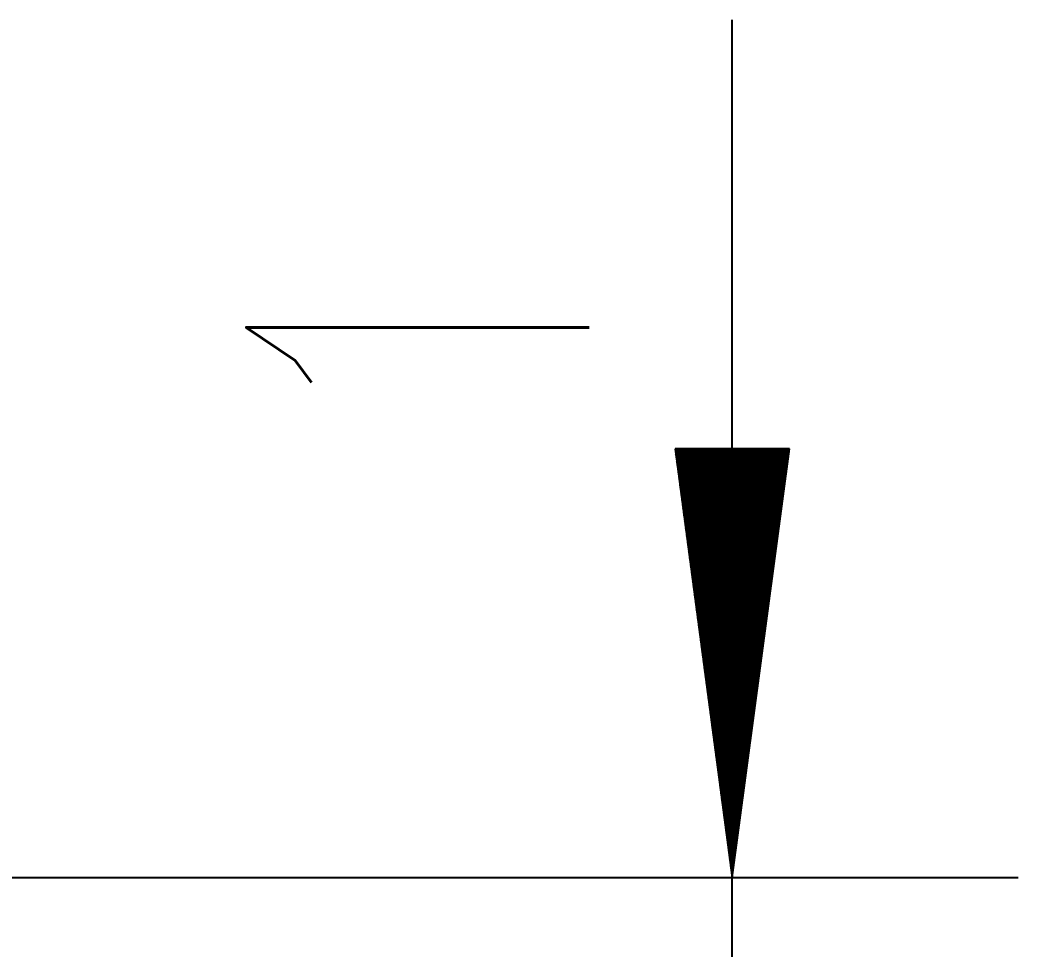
# Model space of a CAD drawing. Extents: x 1146 to 4564, y 131 to 1670.
# Drawn here: x 3702.08 to 3712.99, y 1520.41 to 1530.57 of the extents above; entities that cross this region are included whole.
import ezdxf

# ---------------------------------------------------------------- set-up
doc = ezdxf.new("R2010")
doc.units = 0
doc.header["$LTSCALE"] = 2
doc.header["$MEASUREMENT"] = 0
doc.layers.get('0').update_dxf_attribs({"linetype": 'CONTINUOUS'})
doc.layers.add('1', color=2, linetype='CONTINUOUS')
doc.styles.add('HZ', font='TXT.shx', dxfattribs={"width": 0.65, "bigfont": 'HZTXT.shx'})

msp = doc.modelspace()

# ---------------------------------------------------------------- linework, layer by layer
at = {"color": 7, "linetype": 'Continuous'}
for p, q in [((3709.244, 1525.864), (3709.26, 1525.879)), ((3709.867, 1525.242), (3709.244, 1525.865)), ((3709.246, 1525.848), (3709.277, 1525.879)), ((3709.867, 1525.26), (3709.247, 1525.879)), ((3709.867, 1525.224), (3709.247, 1525.845)), ((3709.248, 1525.833), (3709.295, 1525.879)), ((3709.867, 1525.207), (3709.249, 1525.824)), ((3709.25, 1525.817), (3709.313, 1525.879)), ((3709.252, 1525.801), (3709.33, 1525.879)), ((3709.254, 1525.786), (3709.348, 1525.879)), ((3709.257, 1525.77), (3709.366, 1525.879)), ((3709.259, 1525.755), (3709.383, 1525.879)), ((3709.261, 1525.739), (3709.401, 1525.879)), ((3709.263, 1525.723), (3709.419, 1525.879)), ((3709.867, 1525.277), (3709.265, 1525.879)), ((3709.265, 1525.708), (3709.436, 1525.879)), ((3709.267, 1525.692), (3709.454, 1525.879)), ((3709.269, 1525.677), (3709.472, 1525.879)), ((3709.271, 1525.661), (3709.489, 1525.879)), ((3709.273, 1525.645), (3709.507, 1525.879)), ((3709.275, 1525.63), (3709.525, 1525.879)), ((3709.277, 1525.614), (3709.542, 1525.879)), ((3709.279, 1525.599), (3709.56, 1525.879)), ((3709.282, 1525.583), (3709.578, 1525.879)), ((3709.867, 1525.295), (3709.283, 1525.879)), ((3709.284, 1525.567), (3709.595, 1525.879)), ((3709.286, 1525.552), (3709.613, 1525.879)), ((3709.288, 1525.536), (3709.631, 1525.879)), ((3709.29, 1525.521), (3709.648, 1525.879)), ((3709.292, 1525.505), (3709.666, 1525.879)), ((3709.294, 1525.489), (3709.684, 1525.879)), ((3709.296, 1525.474), (3709.701, 1525.879)), ((3709.298, 1525.458), (3709.719, 1525.879)), ((3709.867, 1525.313), (3709.3, 1525.879)), ((3709.3, 1525.443), (3709.737, 1525.879)), ((3709.302, 1525.427), (3709.754, 1525.879)), ((3709.304, 1525.411), (3709.772, 1525.879)), ((3709.306, 1525.396), (3709.79, 1525.879)), ((3709.309, 1525.38), (3709.808, 1525.879)), ((3709.311, 1525.365), (3709.825, 1525.879)), ((3709.313, 1525.349), (3709.843, 1525.879)), ((3709.315, 1525.333), (3709.861, 1525.879)), ((3709.317, 1525.318), (3709.867, 1525.868)), ((3709.867, 1525.33), (3709.318, 1525.879)), ((3709.319, 1525.302), (3709.867, 1525.85)), ((3709.321, 1525.287), (3709.867, 1525.833)), ((3709.867, 1525.348), (3709.336, 1525.879)), ((3709.867, 1525.366), (3709.353, 1525.879)), ((3709.867, 1525.383), (3709.371, 1525.879)), ((3709.867, 1525.401), (3709.389, 1525.879)), ((3709.867, 1525.419), (3709.406, 1525.879)), ((3709.867, 1525.436), (3709.424, 1525.879)), ((3709.867, 1525.454), (3709.442, 1525.879)), ((3709.867, 1525.472), (3709.46, 1525.879)), ((3709.867, 1525.489), (3709.477, 1525.879)), ((3709.867, 1525.507), (3709.495, 1525.879)), ((3709.867, 1525.525), (3709.513, 1525.879)), ((3709.867, 1525.542), (3709.53, 1525.879)), ((3709.867, 1525.56), (3709.548, 1525.879)), ((3709.867, 1525.578), (3709.566, 1525.879)), ((3709.867, 1525.595), (3709.583, 1525.879)), ((3709.867, 1525.613), (3709.601, 1525.879)), ((3709.867, 1525.631), (3709.619, 1525.879)), ((3709.867, 1525.648), (3709.636, 1525.879)), ((3709.867, 1525.666), (3709.654, 1525.879)), ((3709.867, 1525.684), (3709.672, 1525.879)), ((3709.867, 1525.701), (3709.689, 1525.879)), ((3709.867, 1525.719), (3709.707, 1525.879)), ((3709.867, 1525.737), (3709.725, 1525.879)), ((3709.867, 1525.755), (3709.742, 1525.879)), ((3709.867, 1525.772), (3709.76, 1525.879)), ((3709.867, 1525.79), (3709.778, 1525.879)), ((3709.867, 1525.808), (3709.795, 1525.879)), ((3709.867, 1525.825), (3709.813, 1525.879)), ((3709.867, 1525.843), (3709.831, 1525.879)), ((3709.867, 1525.861), (3709.848, 1525.879)), ((3709.867, 1525.878), (3709.866, 1525.879)), ((3709.867, 1525.267), (3710.479, 1525.879)), ((3709.867, 1525.285), (3710.462, 1525.879)), ((3709.867, 1525.302), (3710.444, 1525.879)), ((3709.867, 1525.32), (3710.426, 1525.879)), ((3709.867, 1525.338), (3710.409, 1525.879)), ((3709.867, 1525.355), (3710.391, 1525.879)), ((3709.867, 1525.373), (3710.373, 1525.879)), ((3709.867, 1525.391), (3710.356, 1525.879)), ((3709.867, 1525.408), (3710.338, 1525.879)), ((3709.867, 1525.426), (3710.32, 1525.879)), ((3709.867, 1525.444), (3710.303, 1525.879)), ((3709.867, 1525.461), (3710.285, 1525.879)), ((3709.867, 1525.479), (3710.267, 1525.879)), ((3709.867, 1525.497), (3710.249, 1525.879)), ((3709.867, 1525.514), (3710.232, 1525.879)), ((3709.867, 1525.532), (3710.214, 1525.879)), ((3709.867, 1525.55), (3710.196, 1525.879)), ((3709.867, 1525.567), (3710.179, 1525.879)), ((3709.867, 1525.585), (3710.161, 1525.879)), ((3709.867, 1525.603), (3710.143, 1525.879)), ((3709.867, 1525.62), (3710.126, 1525.879)), ((3709.867, 1525.638), (3710.108, 1525.879)), ((3709.867, 1525.656), (3710.09, 1525.879)), ((3709.867, 1525.674), (3710.073, 1525.879)), ((3709.867, 1525.691), (3710.055, 1525.879)), ((3709.867, 1525.709), (3710.037, 1525.879)), ((3709.867, 1525.727), (3710.02, 1525.879)), ((3709.867, 1525.744), (3710.002, 1525.879)), ((3709.867, 1525.762), (3709.984, 1525.879)), ((3709.867, 1525.78), (3709.967, 1525.879)), ((3709.867, 1525.797), (3709.949, 1525.879)), ((3709.867, 1525.815), (3709.931, 1525.879)), ((3709.867, 1525.833), (3709.914, 1525.879)), ((3709.867, 1525.85), (3709.896, 1525.879)), ((3709.867, 1525.868), (3709.878, 1525.879)), ((3710.418, 1525.327), (3709.867, 1525.878)), ((3709.867, 1525.249), (3710.491, 1525.873)), ((3710.416, 1525.311), (3709.867, 1525.861)), ((3709.867, 1525.232), (3710.489, 1525.853)), ((3710.414, 1525.296), (3709.867, 1525.843)), ((3709.867, 1525.214), (3710.486, 1525.833)), ((3710.412, 1525.28), (3709.867, 1525.825)), ((3710.42, 1525.342), (3709.884, 1525.879)), ((3710.423, 1525.358), (3709.901, 1525.879)), ((3710.425, 1525.374), (3709.919, 1525.879)), ((3710.427, 1525.389), (3709.937, 1525.879)), ((3710.429, 1525.405), (3709.955, 1525.879)), ((3710.431, 1525.42), (3709.972, 1525.879)), ((3710.433, 1525.436), (3709.99, 1525.879)), ((3710.435, 1525.452), (3710.008, 1525.879)), ((3710.437, 1525.467), (3710.025, 1525.879)), ((3710.439, 1525.483), (3710.043, 1525.879)), ((3710.441, 1525.498), (3710.061, 1525.879)), ((3710.443, 1525.514), (3710.078, 1525.879)), ((3710.445, 1525.53), (3710.096, 1525.879)), ((3710.448, 1525.545), (3710.114, 1525.879)), ((3710.45, 1525.561), (3710.131, 1525.879)), ((3710.452, 1525.576), (3710.149, 1525.879)), ((3710.454, 1525.592), (3710.167, 1525.879)), ((3710.456, 1525.608), (3710.184, 1525.879)), ((3710.458, 1525.623), (3710.202, 1525.879)), ((3710.46, 1525.639), (3710.22, 1525.879)), ((3710.462, 1525.654), (3710.237, 1525.879)), ((3710.464, 1525.67), (3710.255, 1525.879)), ((3710.466, 1525.686), (3710.273, 1525.879)), ((3710.468, 1525.701), (3710.29, 1525.879)), ((3710.47, 1525.717), (3710.308, 1525.879)), ((3710.472, 1525.732), (3710.326, 1525.879)), ((3710.475, 1525.748), (3710.343, 1525.879)), ((3710.477, 1525.764), (3710.361, 1525.879)), ((3710.479, 1525.779), (3710.379, 1525.879)), ((3710.481, 1525.795), (3710.396, 1525.879)), ((3710.483, 1525.81), (3710.414, 1525.879)), ((3710.485, 1525.826), (3710.432, 1525.879)), ((3710.487, 1525.842), (3710.449, 1525.879)), ((3710.489, 1525.857), (3710.467, 1525.879)), ((3710.491, 1525.873), (3710.485, 1525.879)), ((3709.867, 1525.189), (3709.252, 1525.804)), ((3709.867, 1525.171), (3709.255, 1525.783)), ((3709.867, 1525.153), (3709.258, 1525.763)), ((3709.867, 1525.136), (3709.26, 1525.743)), ((3709.867, 1525.118), (3709.263, 1525.722)), ((3709.323, 1525.271), (3709.867, 1525.815)), ((3709.325, 1525.255), (3709.867, 1525.797)), ((3709.327, 1525.24), (3709.867, 1525.78)), ((3709.329, 1525.224), (3709.867, 1525.762)), ((3709.331, 1525.209), (3709.867, 1525.744)), ((3709.334, 1525.193), (3709.867, 1525.727)), ((3709.867, 1525.196), (3710.483, 1525.812)), ((3710.41, 1525.265), (3709.867, 1525.808)), ((3709.867, 1525.179), (3710.48, 1525.792)), ((3710.408, 1525.249), (3709.867, 1525.79)), ((3710.406, 1525.233), (3709.867, 1525.772)), ((3709.867, 1525.161), (3710.478, 1525.772)), ((3710.404, 1525.218), (3709.867, 1525.755)), ((3709.867, 1525.143), (3710.475, 1525.751)), ((3710.402, 1525.202), (3709.867, 1525.737)), ((3709.867, 1525.126), (3710.472, 1525.731)), ((3710.4, 1525.187), (3709.867, 1525.719)), ((3709.867, 1525.108), (3710.47, 1525.71)), ((3709.867, 1525.1), (3709.266, 1525.702)), ((3709.867, 1525.083), (3709.268, 1525.681)), ((3709.867, 1525.065), (3709.271, 1525.661)), ((3709.867, 1525.047), (3709.274, 1525.641)), ((3709.867, 1525.03), (3709.277, 1525.62)), ((3709.336, 1525.177), (3709.867, 1525.709)), ((3709.338, 1525.162), (3709.867, 1525.691)), ((3709.34, 1525.146), (3709.867, 1525.674)), ((3709.342, 1525.131), (3709.867, 1525.656)), ((3709.344, 1525.115), (3709.867, 1525.638)), ((3709.346, 1525.099), (3709.867, 1525.62)), ((3709.348, 1525.084), (3709.867, 1525.603)), ((3710.398, 1525.171), (3709.867, 1525.701)), ((3709.867, 1525.09), (3710.467, 1525.69)), ((3710.396, 1525.155), (3709.867, 1525.684)), ((3709.867, 1525.072), (3710.464, 1525.67)), ((3710.393, 1525.14), (3709.867, 1525.666)), ((3709.867, 1525.055), (3710.461, 1525.649)), ((3710.391, 1525.124), (3709.867, 1525.648)), ((3710.389, 1525.109), (3709.867, 1525.631)), ((3709.867, 1525.037), (3710.459, 1525.629)), ((3710.387, 1525.093), (3709.867, 1525.613)), ((3709.867, 1525.019), (3710.456, 1525.608)), ((3709.867, 1525.012), (3709.279, 1525.6)), ((3709.867, 1524.994), (3709.282, 1525.579)), ((3709.867, 1524.977), (3709.285, 1525.559)), ((3709.867, 1524.959), (3709.287, 1525.539)), ((3709.867, 1524.941), (3709.29, 1525.518)), ((3709.867, 1524.924), (3709.293, 1525.498)), ((3709.35, 1525.068), (3709.867, 1525.585)), ((3709.352, 1525.053), (3709.867, 1525.567)), ((3709.354, 1525.037), (3709.867, 1525.55)), ((3709.356, 1525.021), (3709.867, 1525.532)), ((3709.358, 1525.006), (3709.867, 1525.514)), ((3709.361, 1524.99), (3709.867, 1525.497)), ((3710.385, 1525.077), (3709.867, 1525.595)), ((3709.867, 1525.002), (3710.453, 1525.588)), ((3710.383, 1525.062), (3709.867, 1525.578)), ((3709.867, 1524.984), (3710.45, 1525.568)), ((3710.381, 1525.046), (3709.867, 1525.56)), ((3709.867, 1524.966), (3710.448, 1525.547)), ((3710.379, 1525.031), (3709.867, 1525.542)), ((3709.867, 1524.949), (3710.445, 1525.527)), ((3710.377, 1525.015), (3709.867, 1525.525)), ((3710.375, 1524.999), (3709.867, 1525.507)), ((3709.867, 1524.931), (3710.442, 1525.506)), ((3709.867, 1524.906), (3709.296, 1525.477)), ((3709.867, 1524.888), (3709.298, 1525.457)), ((3709.867, 1524.871), (3709.301, 1525.437)), ((3709.867, 1524.853), (3709.304, 1525.416)), ((3709.867, 1524.835), (3709.306, 1525.396)), ((3709.363, 1524.975), (3709.867, 1525.479)), ((3709.365, 1524.959), (3709.867, 1525.461)), ((3709.367, 1524.943), (3709.867, 1525.444)), ((3709.369, 1524.928), (3709.867, 1525.426)), ((3709.371, 1524.912), (3709.867, 1525.408)), ((3709.373, 1524.897), (3709.867, 1525.391)), ((3710.373, 1524.984), (3709.867, 1525.489)), ((3709.867, 1524.913), (3710.44, 1525.486)), ((3710.371, 1524.968), (3709.867, 1525.472)), ((3709.867, 1524.896), (3710.437, 1525.466)), ((3710.368, 1524.953), (3709.867, 1525.454)), ((3709.867, 1524.878), (3710.434, 1525.445)), ((3710.366, 1524.937), (3709.867, 1525.436)), ((3709.867, 1524.86), (3710.431, 1525.425)), ((3710.364, 1524.921), (3709.867, 1525.419)), ((3709.867, 1524.843), (3710.429, 1525.404)), ((3710.362, 1524.906), (3709.867, 1525.401)), ((3709.867, 1524.825), (3710.426, 1525.384)), ((3710.36, 1524.89), (3709.867, 1525.383)), ((3709.867, 1524.818), (3709.309, 1525.375)), ((3709.867, 1524.8), (3709.312, 1525.355)), ((3709.867, 1524.782), (3709.315, 1525.335)), ((3709.867, 1524.765), (3709.317, 1525.314)), ((3709.867, 1524.747), (3709.32, 1525.294)), ((3709.867, 1524.729), (3709.323, 1525.273)), ((3709.375, 1524.881), (3709.867, 1525.373)), ((3709.377, 1524.865), (3709.867, 1525.355)), ((3709.379, 1524.85), (3709.867, 1525.338)), ((3709.381, 1524.834), (3709.867, 1525.32)), ((3709.383, 1524.819), (3709.867, 1525.302)), ((3709.386, 1524.803), (3709.867, 1525.285)), ((3710.358, 1524.875), (3709.867, 1525.366)), ((3709.867, 1524.807), (3710.423, 1525.364)), ((3710.356, 1524.859), (3709.867, 1525.348)), ((3709.867, 1524.79), (3710.421, 1525.343)), ((3710.354, 1524.843), (3709.867, 1525.33)), ((3709.867, 1524.772), (3710.418, 1525.323)), ((3710.352, 1524.828), (3709.867, 1525.313)), ((3709.867, 1524.754), (3710.415, 1525.302)), ((3710.35, 1524.812), (3709.867, 1525.295)), ((3709.867, 1524.737), (3710.412, 1525.282)), ((3710.348, 1524.797), (3709.867, 1525.277)), ((3709.867, 1524.712), (3709.326, 1525.253)), ((3709.867, 1524.694), (3709.328, 1525.233)), ((3709.867, 1524.676), (3709.331, 1525.212)), ((3709.867, 1524.659), (3709.334, 1525.192)), ((3709.867, 1524.641), (3709.336, 1525.171)), ((3709.388, 1524.787), (3709.867, 1525.267)), ((3709.39, 1524.772), (3709.867, 1525.249)), ((3709.392, 1524.756), (3709.867, 1525.232)), ((3709.394, 1524.741), (3709.867, 1525.214)), ((3709.396, 1524.725), (3709.867, 1525.196)), ((3709.398, 1524.709), (3709.867, 1525.179)), ((3709.867, 1524.719), (3710.41, 1525.262)), ((3710.346, 1524.781), (3709.867, 1525.26)), ((3710.344, 1524.765), (3709.867, 1525.242)), ((3709.867, 1524.701), (3710.407, 1525.241)), ((3710.341, 1524.75), (3709.867, 1525.224)), ((3709.867, 1524.684), (3710.404, 1525.221)), ((3710.339, 1524.734), (3709.867, 1525.207)), ((3709.867, 1524.666), (3710.402, 1525.2)), ((3710.337, 1524.719), (3709.867, 1525.189)), ((3709.867, 1524.648), (3710.399, 1525.18)), ((3710.335, 1524.703), (3709.867, 1525.171)), ((3709.867, 1524.623), (3709.339, 1525.151)), ((3709.867, 1524.605), (3709.342, 1525.131)), ((3709.867, 1524.588), (3709.345, 1525.11)), ((3709.867, 1524.57), (3709.347, 1525.09)), ((3709.867, 1524.552), (3709.35, 1525.069)), ((3709.4, 1524.694), (3709.867, 1525.161)), ((3709.402, 1524.678), (3709.867, 1525.143)), ((3709.404, 1524.663), (3709.867, 1525.126)), ((3709.406, 1524.647), (3709.867, 1525.108)), ((3709.408, 1524.632), (3709.867, 1525.09)), ((3709.41, 1524.616), (3709.867, 1525.072)), ((3709.867, 1524.631), (3710.396, 1525.16)), ((3710.333, 1524.687), (3709.867, 1525.153)), ((3709.867, 1524.613), (3710.393, 1525.139)), ((3710.331, 1524.672), (3709.867, 1525.136)), ((3709.867, 1524.595), (3710.391, 1525.119)), ((3710.329, 1524.656), (3709.867, 1525.118)), ((3710.327, 1524.641), (3709.867, 1525.1)), ((3709.867, 1524.577), (3710.388, 1525.098)), ((3710.325, 1524.625), (3709.867, 1525.083)), ((3709.867, 1524.56), (3710.385, 1525.078)), ((3710.323, 1524.609), (3709.867, 1525.065)), ((3709.867, 1524.542), (3710.382, 1525.058)), ((3709.867, 1524.535), (3709.353, 1525.049)), ((3709.867, 1524.517), (3709.355, 1525.029)), ((3709.867, 1524.499), (3709.358, 1525.008)), ((3709.867, 1524.482), (3709.361, 1524.988)), ((3709.867, 1524.464), (3709.364, 1524.967)), ((3709.867, 1524.446), (3709.366, 1524.947)), ((3709.413, 1524.6), (3709.867, 1525.055)), ((3709.415, 1524.585), (3709.867, 1525.037)), ((3709.417, 1524.569), (3709.867, 1525.019)), ((3709.419, 1524.554), (3709.867, 1525.002)), ((3709.421, 1524.538), (3709.867, 1524.984)), ((3709.423, 1524.522), (3709.867, 1524.966)), ((3709.425, 1524.507), (3709.867, 1524.949)), ((3710.321, 1524.594), (3709.867, 1525.047)), ((3709.867, 1524.524), (3710.38, 1525.037)), ((3710.319, 1524.578), (3709.867, 1525.03)), ((3709.867, 1524.507), (3710.377, 1525.017)), ((3710.316, 1524.563), (3709.867, 1525.012)), ((3709.867, 1524.489), (3710.374, 1524.996)), ((3710.314, 1524.547), (3709.867, 1524.994)), ((3710.312, 1524.531), (3709.867, 1524.977)), ((3709.867, 1524.471), (3710.372, 1524.976)), ((3710.31, 1524.516), (3709.867, 1524.959)), ((3709.867, 1524.454), (3710.369, 1524.956)), ((3709.867, 1524.429), (3709.369, 1524.927)), ((3709.867, 1524.411), (3709.372, 1524.906)), ((3709.867, 1524.393), (3709.374, 1524.886)), ((3709.867, 1524.376), (3709.377, 1524.866)), ((3709.867, 1524.358), (3709.38, 1524.845)), ((3709.427, 1524.491), (3709.867, 1524.931)), ((3709.429, 1524.476), (3709.867, 1524.913)), ((3709.431, 1524.46), (3709.867, 1524.896)), ((3709.433, 1524.444), (3709.867, 1524.878)), ((3709.435, 1524.429), (3709.867, 1524.86)), ((3709.437, 1524.413), (3709.867, 1524.843)), ((3710.308, 1524.5), (3709.867, 1524.941)), ((3709.867, 1524.436), (3710.366, 1524.935)), ((3710.306, 1524.485), (3709.867, 1524.924)), ((3709.867, 1524.418), (3710.363, 1524.915)), ((3710.304, 1524.469), (3709.867, 1524.906)), ((3709.867, 1524.401), (3710.361, 1524.894)), ((3710.302, 1524.453), (3709.867, 1524.888)), ((3709.867, 1524.383), (3710.358, 1524.874)), ((3710.3, 1524.438), (3709.867, 1524.871)), ((3709.867, 1524.365), (3710.355, 1524.854)), ((3710.298, 1524.422), (3709.867, 1524.853)), ((3709.867, 1524.34), (3709.383, 1524.825)), ((3709.867, 1524.323), (3709.385, 1524.804)), ((3709.867, 1524.305), (3709.388, 1524.784)), ((3709.867, 1524.287), (3709.391, 1524.764)), ((3709.867, 1524.27), (3709.394, 1524.743)), ((3709.44, 1524.398), (3709.867, 1524.825)), ((3709.442, 1524.382), (3709.867, 1524.807)), ((3709.444, 1524.366), (3709.867, 1524.79)), ((3709.446, 1524.351), (3709.867, 1524.772)), ((3709.448, 1524.335), (3709.867, 1524.754)), ((3709.45, 1524.32), (3709.867, 1524.737)), ((3710.296, 1524.407), (3709.867, 1524.835)), ((3709.867, 1524.348), (3710.353, 1524.833)), ((3710.294, 1524.391), (3709.867, 1524.818)), ((3709.867, 1524.33), (3710.35, 1524.813)), ((3710.292, 1524.375), (3709.867, 1524.8)), ((3709.867, 1524.312), (3710.347, 1524.792)), ((3710.289, 1524.36), (3709.867, 1524.782)), ((3709.867, 1524.295), (3710.344, 1524.772)), ((3710.287, 1524.344), (3709.867, 1524.765)), ((3709.867, 1524.277), (3710.342, 1524.752)), ((3710.285, 1524.329), (3709.867, 1524.747)), ((3709.867, 1524.259), (3710.339, 1524.731)), ((3710.283, 1524.313), (3709.867, 1524.729)), ((3709.867, 1524.252), (3709.396, 1524.723)), ((3709.867, 1524.234), (3709.399, 1524.702)), ((3709.867, 1524.217), (3709.402, 1524.682)), ((3709.867, 1524.199), (3709.404, 1524.662)), ((3709.867, 1524.181), (3709.407, 1524.641)), ((3709.867, 1524.164), (3709.41, 1524.621)), ((3709.452, 1524.304), (3709.867, 1524.719)), ((3709.454, 1524.288), (3709.867, 1524.701)), ((3709.456, 1524.273), (3709.867, 1524.684)), ((3709.458, 1524.257), (3709.867, 1524.666)), ((3709.46, 1524.242), (3709.867, 1524.648)), ((3709.462, 1524.226), (3709.867, 1524.631)), ((3710.281, 1524.297), (3709.867, 1524.712)), ((3709.867, 1524.242), (3710.336, 1524.711)), ((3710.279, 1524.282), (3709.867, 1524.694)), ((3709.867, 1524.224), (3710.334, 1524.69)), ((3710.277, 1524.266), (3709.867, 1524.676)), ((3709.867, 1524.206), (3710.331, 1524.67)), ((3710.275, 1524.251), (3709.867, 1524.659)), ((3709.867, 1524.189), (3710.328, 1524.65)), ((3710.273, 1524.235), (3709.867, 1524.641)), ((3709.867, 1524.171), (3710.325, 1524.629)), ((3710.271, 1524.219), (3709.867, 1524.623)), ((3709.867, 1524.146), (3709.413, 1524.6)), ((3709.867, 1524.128), (3709.415, 1524.58)), ((3709.867, 1524.111), (3709.418, 1524.56)), ((3709.867, 1524.093), (3709.421, 1524.539)), ((3709.867, 1524.075), (3709.423, 1524.519)), ((3709.465, 1524.21), (3709.867, 1524.613)), ((3709.467, 1524.195), (3709.867, 1524.595)), ((3709.469, 1524.179), (3709.867, 1524.577)), ((3709.471, 1524.164), (3709.867, 1524.56)), ((3709.473, 1524.148), (3709.867, 1524.542)), ((3709.475, 1524.132), (3709.867, 1524.524)), ((3709.867, 1524.153), (3710.323, 1524.609)), ((3710.269, 1524.204), (3709.867, 1524.605)), ((3710.267, 1524.188), (3709.867, 1524.588)), ((3709.867, 1524.136), (3710.32, 1524.588)), ((3710.264, 1524.173), (3709.867, 1524.57)), ((3709.867, 1524.118), (3710.317, 1524.568)), ((3710.262, 1524.157), (3709.867, 1524.552)), ((3709.867, 1524.1), (3710.314, 1524.548)), ((3710.26, 1524.141), (3709.867, 1524.535)), ((3709.867, 1524.083), (3710.312, 1524.527)), ((3710.258, 1524.126), (3709.867, 1524.517)), ((3709.867, 1524.057), (3709.426, 1524.498)), ((3709.867, 1524.04), (3709.429, 1524.478)), ((3709.867, 1524.022), (3709.432, 1524.458)), ((3709.867, 1524.004), (3709.434, 1524.437)), ((3709.867, 1523.987), (3709.437, 1524.417)), ((3709.477, 1524.117), (3709.867, 1524.507)), ((3709.479, 1524.101), (3709.867, 1524.489)), ((3709.481, 1524.086), (3709.867, 1524.471)), ((3709.483, 1524.07), (3709.867, 1524.454)), ((3709.485, 1524.054), (3709.867, 1524.436)), ((3709.487, 1524.039), (3709.867, 1524.418)), ((3709.489, 1524.023), (3709.867, 1524.401)), ((3709.867, 1524.065), (3710.309, 1524.507)), ((3710.256, 1524.11), (3709.867, 1524.499)), ((3709.867, 1524.047), (3710.306, 1524.486)), ((3710.254, 1524.095), (3709.867, 1524.482)), ((3709.867, 1524.029), (3710.304, 1524.466)), ((3710.252, 1524.079), (3709.867, 1524.464)), ((3710.25, 1524.063), (3709.867, 1524.446)), ((3709.867, 1524.012), (3710.301, 1524.446)), ((3710.248, 1524.048), (3709.867, 1524.429)), ((3709.867, 1523.994), (3710.298, 1524.425)), ((3710.246, 1524.032), (3709.867, 1524.411)), ((3709.867, 1523.976), (3710.295, 1524.405)), ((3709.867, 1523.969), (3709.44, 1524.396)), ((3709.867, 1523.951), (3709.442, 1524.376)), ((3709.867, 1523.934), (3709.445, 1524.356)), ((3709.867, 1523.916), (3709.448, 1524.335)), ((3709.867, 1523.898), (3709.451, 1524.315)), ((3709.867, 1523.881), (3709.453, 1524.294)), ((3709.492, 1524.008), (3709.867, 1524.383)), ((3709.494, 1523.992), (3709.867, 1524.365)), ((3709.496, 1523.976), (3709.867, 1524.348)), ((3709.498, 1523.961), (3709.867, 1524.33)), ((3709.5, 1523.945), (3709.867, 1524.312)), ((3709.502, 1523.93), (3709.867, 1524.295)), ((3710.244, 1524.017), (3709.867, 1524.393)), ((3709.867, 1523.959), (3710.293, 1524.384)), ((3710.242, 1524.001), (3709.867, 1524.376)), ((3709.867, 1523.941), (3710.29, 1524.364)), ((3710.24, 1523.985), (3709.867, 1524.358)), ((3709.867, 1523.923), (3710.287, 1524.344)), ((3710.237, 1523.97), (3709.867, 1524.34)), ((3710.235, 1523.954), (3709.867, 1524.323)), ((3709.867, 1523.906), (3710.285, 1524.323)), ((3710.233, 1523.939), (3709.867, 1524.305)), ((3709.867, 1523.888), (3710.282, 1524.303)), ((3709.867, 1523.863), (3709.456, 1524.274)), ((3709.867, 1523.845), (3709.459, 1524.254)), ((3709.867, 1523.828), (3709.461, 1524.233)), ((3709.867, 1523.81), (3709.464, 1524.213)), ((3709.867, 1523.792), (3709.467, 1524.192)), ((3709.504, 1523.914), (3709.867, 1524.277)), ((3709.506, 1523.898), (3709.867, 1524.259)), ((3709.508, 1523.883), (3709.867, 1524.242)), ((3709.51, 1523.867), (3709.867, 1524.224)), ((3709.512, 1523.852), (3709.867, 1524.206)), ((3709.514, 1523.836), (3709.867, 1524.189)), ((3710.231, 1523.923), (3709.867, 1524.287)), ((3709.867, 1523.87), (3710.279, 1524.282)), ((3710.229, 1523.907), (3709.867, 1524.27)), ((3709.867, 1523.853), (3710.276, 1524.262)), ((3710.227, 1523.892), (3709.867, 1524.252)), ((3709.867, 1523.835), (3710.274, 1524.242)), ((3710.225, 1523.876), (3709.867, 1524.234)), ((3709.867, 1523.817), (3710.271, 1524.221)), ((3710.223, 1523.861), (3709.867, 1524.217)), ((3709.867, 1523.8), (3710.268, 1524.201)), ((3710.221, 1523.845), (3709.867, 1524.199)), ((3709.867, 1523.775), (3709.47, 1524.172)), ((3709.867, 1523.757), (3709.472, 1524.152)), ((3709.867, 1523.739), (3709.475, 1524.131)), ((3709.867, 1523.722), (3709.478, 1524.111)), ((3709.867, 1523.704), (3709.481, 1524.09)), ((3709.517, 1523.82), (3709.867, 1524.171)), ((3709.519, 1523.805), (3709.867, 1524.153)), ((3709.521, 1523.789), (3709.867, 1524.136)), ((3709.523, 1523.774), (3709.867, 1524.118)), ((3709.525, 1523.758), (3709.867, 1524.1)), ((3709.527, 1523.742), (3709.867, 1524.083)), ((3710.219, 1523.83), (3709.867, 1524.181)), ((3709.867, 1523.782), (3710.266, 1524.181)), ((3710.217, 1523.814), (3709.867, 1524.164)), ((3709.867, 1523.764), (3710.263, 1524.16)), ((3710.215, 1523.798), (3709.867, 1524.146)), ((3709.867, 1523.747), (3710.26, 1524.14)), ((3710.212, 1523.783), (3709.867, 1524.128)), ((3709.867, 1523.729), (3710.257, 1524.119)), ((3710.21, 1523.767), (3709.867, 1524.111)), ((3709.867, 1523.711), (3710.255, 1524.099)), ((3710.208, 1523.752), (3709.867, 1524.093)), ((3709.867, 1523.694), (3710.252, 1524.079)), ((3710.206, 1523.736), (3709.867, 1524.075)), ((3709.867, 1523.686), (3709.483, 1524.07)), ((3709.867, 1523.669), (3709.486, 1524.05)), ((3709.867, 1523.651), (3709.489, 1524.029)), ((3709.867, 1523.633), (3709.491, 1524.009)), ((3709.867, 1523.616), (3709.494, 1523.988)), ((3709.867, 1523.598), (3709.497, 1523.968)), ((3709.529, 1523.727), (3709.867, 1524.065)), ((3709.531, 1523.711), (3709.867, 1524.047)), ((3709.533, 1523.696), (3709.867, 1524.029)), ((3709.535, 1523.68), (3709.867, 1524.012)), ((3709.537, 1523.664), (3709.867, 1523.994)), ((3709.539, 1523.649), (3709.867, 1523.976)), ((3709.867, 1523.676), (3710.249, 1524.058)), ((3710.204, 1523.72), (3709.867, 1524.057)), ((3710.202, 1523.705), (3709.867, 1524.04)), ((3709.867, 1523.658), (3710.246, 1524.038)), ((3710.2, 1523.689), (3709.867, 1524.022)), ((3709.867, 1523.641), (3710.244, 1524.017)), ((3710.198, 1523.674), (3709.867, 1524.004)), ((3709.867, 1523.623), (3710.241, 1523.997)), ((3710.196, 1523.658), (3709.867, 1523.987)), ((3709.867, 1523.605), (3710.238, 1523.977)), ((3710.194, 1523.642), (3709.867, 1523.969)), ((3709.867, 1523.58), (3709.5, 1523.948)), ((3709.867, 1523.562), (3709.502, 1523.927)), ((3709.867, 1523.545), (3709.505, 1523.907)), ((3709.867, 1523.527), (3709.508, 1523.886)), ((3709.867, 1523.509), (3709.51, 1523.866)), ((3709.541, 1523.633), (3709.867, 1523.959)), ((3709.544, 1523.618), (3709.867, 1523.941)), ((3709.546, 1523.602), (3709.867, 1523.923)), ((3709.548, 1523.586), (3709.867, 1523.906)), ((3709.55, 1523.571), (3709.867, 1523.888)), ((3709.552, 1523.555), (3709.867, 1523.87)), ((3709.867, 1523.588), (3710.236, 1523.956)), ((3710.192, 1523.627), (3709.867, 1523.951)), ((3709.867, 1523.57), (3710.233, 1523.936)), ((3710.19, 1523.611), (3709.867, 1523.934)), ((3710.188, 1523.596), (3709.867, 1523.916)), ((3709.867, 1523.552), (3710.23, 1523.915)), ((3710.185, 1523.58), (3709.867, 1523.898)), ((3709.867, 1523.535), (3710.227, 1523.895)), ((3710.183, 1523.564), (3709.867, 1523.881)), ((3709.867, 1523.517), (3710.225, 1523.875)), ((3710.181, 1523.549), (3709.867, 1523.863)), ((3709.867, 1523.492), (3709.513, 1523.846)), ((3709.867, 1523.474), (3709.516, 1523.825)), ((3709.867, 1523.456), (3709.519, 1523.805)), ((3709.867, 1523.439), (3709.521, 1523.784)), ((3709.867, 1523.421), (3709.524, 1523.764)), ((3709.554, 1523.54), (3709.867, 1523.853)), ((3709.556, 1523.524), (3709.867, 1523.835)), ((3709.558, 1523.508), (3709.867, 1523.817)), ((3709.56, 1523.493), (3709.867, 1523.8)), ((3709.562, 1523.477), (3709.867, 1523.782)), ((3709.564, 1523.462), (3709.867, 1523.764)), ((3709.566, 1523.446), (3709.867, 1523.747)), ((3709.867, 1523.499), (3710.222, 1523.854)), ((3710.179, 1523.533), (3709.867, 1523.845)), ((3709.867, 1523.481), (3710.219, 1523.834)), ((3710.177, 1523.518), (3709.867, 1523.828)), ((3709.867, 1523.464), (3710.217, 1523.813)), ((3710.175, 1523.502), (3709.867, 1523.81)), ((3709.867, 1523.446), (3710.214, 1523.793)), ((3710.173, 1523.486), (3709.867, 1523.792)), ((3710.171, 1523.471), (3709.867, 1523.775)), ((3709.867, 1523.428), (3710.211, 1523.773)), ((3710.169, 1523.455), (3709.867, 1523.757)), ((3709.867, 1523.411), (3710.208, 1523.752)), ((3709.867, 1523.403), (3709.527, 1523.744)), ((3709.867, 1523.386), (3709.529, 1523.723)), ((3709.867, 1523.368), (3709.532, 1523.703)), ((3709.867, 1523.35), (3709.535, 1523.682)), ((3709.867, 1523.333), (3709.538, 1523.662)), ((3709.867, 1523.315), (3709.54, 1523.642)), ((3709.569, 1523.43), (3709.867, 1523.729)), ((3709.571, 1523.415), (3709.867, 1523.711)), ((3709.573, 1523.399), (3709.867, 1523.694)), ((3709.575, 1523.384), (3709.867, 1523.676)), ((3709.577, 1523.368), (3709.867, 1523.658)), ((3709.579, 1523.352), (3709.867, 1523.641)), ((3710.167, 1523.44), (3709.867, 1523.739)), ((3709.867, 1523.393), (3710.206, 1523.732)), ((3710.165, 1523.424), (3709.867, 1523.722)), ((3709.867, 1523.375), (3710.203, 1523.711)), ((3710.163, 1523.408), (3709.867, 1523.704)), ((3709.867, 1523.358), (3710.2, 1523.691)), ((3710.16, 1523.393), (3709.867, 1523.686)), ((3709.867, 1523.34), (3710.198, 1523.671)), ((3710.158, 1523.377), (3709.867, 1523.669)), ((3710.156, 1523.362), (3709.867, 1523.651)), ((3709.867, 1523.322), (3710.195, 1523.65)), ((3709.867, 1523.297), (3709.543, 1523.621)), ((3709.867, 1523.28), (3709.546, 1523.601)), ((3709.867, 1523.262), (3709.549, 1523.58)), ((3709.867, 1523.244), (3709.551, 1523.56)), ((3709.867, 1523.227), (3709.554, 1523.54)), ((3709.581, 1523.337), (3709.867, 1523.623)), ((3709.583, 1523.321), (3709.867, 1523.605)), ((3709.585, 1523.306), (3709.867, 1523.588)), ((3709.587, 1523.29), (3709.867, 1523.57)), ((3709.589, 1523.274), (3709.867, 1523.552)), ((3709.591, 1523.259), (3709.867, 1523.535)), ((3710.154, 1523.346), (3709.867, 1523.633)), ((3709.867, 1523.305), (3710.192, 1523.63)), ((3710.152, 1523.33), (3709.867, 1523.616)), ((3709.867, 1523.287), (3710.189, 1523.609)), ((3710.15, 1523.315), (3709.867, 1523.598)), ((3709.867, 1523.269), (3710.187, 1523.589)), ((3710.148, 1523.299), (3709.867, 1523.58)), ((3709.867, 1523.252), (3710.184, 1523.569)), ((3710.146, 1523.284), (3709.867, 1523.562)), ((3709.867, 1523.234), (3710.181, 1523.548)), ((3710.144, 1523.268), (3709.867, 1523.545)), ((3709.867, 1523.216), (3710.178, 1523.528)), ((3709.867, 1523.209), (3709.557, 1523.519)), ((3709.867, 1523.191), (3709.559, 1523.499)), ((3709.867, 1523.174), (3709.562, 1523.478)), ((3709.867, 1523.156), (3709.565, 1523.458)), ((3709.867, 1523.138), (3709.568, 1523.438)), ((3709.593, 1523.243), (3709.867, 1523.517)), ((3709.596, 1523.228), (3709.867, 1523.499)), ((3709.598, 1523.212), (3709.867, 1523.481)), ((3709.6, 1523.196), (3709.867, 1523.464)), ((3709.602, 1523.181), (3709.867, 1523.446)), ((3709.604, 1523.165), (3709.867, 1523.428)), ((3710.142, 1523.252), (3709.867, 1523.527)), ((3710.14, 1523.237), (3709.867, 1523.509)), ((3709.867, 1523.199), (3710.176, 1523.507)), ((3710.138, 1523.221), (3709.867, 1523.492)), ((3709.867, 1523.181), (3710.173, 1523.487)), ((3710.136, 1523.206), (3709.867, 1523.474)), ((3709.867, 1523.163), (3710.17, 1523.467)), ((3710.133, 1523.19), (3709.867, 1523.456)), ((3709.867, 1523.146), (3710.168, 1523.446)), ((3710.131, 1523.174), (3709.867, 1523.439)), ((3709.867, 1523.128), (3710.165, 1523.426)), ((3710.129, 1523.159), (3709.867, 1523.421)), ((3709.867, 1523.121), (3709.57, 1523.417)), ((3709.867, 1523.103), (3709.573, 1523.397)), ((3709.867, 1523.085), (3709.576, 1523.377)), ((3709.867, 1523.068), (3709.578, 1523.356)), ((3709.867, 1523.05), (3709.581, 1523.336)), ((3709.867, 1523.032), (3709.584, 1523.315)), ((3709.606, 1523.15), (3709.867, 1523.411)), ((3709.608, 1523.134), (3709.867, 1523.393)), ((3709.61, 1523.118), (3709.867, 1523.375)), ((3709.612, 1523.103), (3709.867, 1523.358)), ((3709.614, 1523.087), (3709.867, 1523.34)), ((3709.616, 1523.072), (3709.867, 1523.322)), ((3709.867, 1523.11), (3710.162, 1523.405)), ((3710.127, 1523.143), (3709.867, 1523.403)), ((3710.125, 1523.128), (3709.867, 1523.386)), ((3709.867, 1523.093), (3710.159, 1523.385)), ((3710.123, 1523.112), (3709.867, 1523.368)), ((3709.867, 1523.075), (3710.157, 1523.365)), ((3710.121, 1523.096), (3709.867, 1523.35)), ((3709.867, 1523.057), (3710.154, 1523.344)), ((3710.119, 1523.081), (3709.867, 1523.333)), ((3709.867, 1523.04), (3710.151, 1523.324)), ((3710.117, 1523.065), (3709.867, 1523.315)), ((3709.867, 1523.014), (3709.587, 1523.295)), ((3709.867, 1522.997), (3709.589, 1523.275)), ((3709.867, 1522.979), (3709.592, 1523.254)), ((3709.867, 1522.961), (3709.595, 1523.234)), ((3709.867, 1522.944), (3709.597, 1523.213)), ((3709.618, 1523.056), (3709.867, 1523.305)), ((3709.621, 1523.041), (3709.867, 1523.287)), ((3709.623, 1523.025), (3709.867, 1523.269)), ((3709.625, 1523.009), (3709.867, 1523.252)), ((3709.627, 1522.994), (3709.867, 1523.234)), ((3709.629, 1522.978), (3709.867, 1523.216)), ((3709.867, 1523.022), (3710.149, 1523.303)), ((3710.115, 1523.05), (3709.867, 1523.297)), ((3709.867, 1523.004), (3710.146, 1523.283)), ((3710.113, 1523.034), (3709.867, 1523.28)), ((3709.867, 1522.986), (3710.143, 1523.263)), ((3710.111, 1523.018), (3709.867, 1523.262)), ((3710.109, 1523.003), (3709.867, 1523.244)), ((3709.867, 1522.969), (3710.14, 1523.242)), ((3710.106, 1522.987), (3709.867, 1523.227)), ((3709.867, 1522.951), (3710.138, 1523.222)), ((3710.104, 1522.972), (3709.867, 1523.209)), ((3709.867, 1522.933), (3710.135, 1523.201)), ((3709.867, 1522.926), (3709.6, 1523.193)), ((3709.867, 1522.908), (3709.603, 1523.173)), ((3709.867, 1522.891), (3709.606, 1523.152)), ((3709.867, 1522.873), (3709.608, 1523.132)), ((3709.867, 1522.855), (3709.611, 1523.111)), ((3709.631, 1522.963), (3709.867, 1523.199)), ((3709.633, 1522.947), (3709.867, 1523.181)), ((3709.635, 1522.931), (3709.867, 1523.163)), ((3709.637, 1522.916), (3709.867, 1523.146)), ((3709.639, 1522.9), (3709.867, 1523.128)), ((3709.641, 1522.885), (3709.867, 1523.11)), ((3709.643, 1522.869), (3709.867, 1523.093)), ((3710.102, 1522.956), (3709.867, 1523.191)), ((3709.867, 1522.916), (3710.132, 1523.181)), ((3710.1, 1522.94), (3709.867, 1523.174)), ((3709.867, 1522.898), (3710.13, 1523.161)), ((3710.098, 1522.925), (3709.867, 1523.156)), ((3709.867, 1522.88), (3710.127, 1523.14)), ((3710.096, 1522.909), (3709.867, 1523.138)), ((3710.094, 1522.894), (3709.867, 1523.121)), ((3709.867, 1522.863), (3710.124, 1523.12)), ((3710.092, 1522.878), (3709.867, 1523.103)), ((3709.867, 1522.845), (3710.121, 1523.099)), ((3709.867, 1522.838), (3709.614, 1523.091)), ((3709.867, 1522.82), (3709.616, 1523.071)), ((3709.867, 1522.802), (3709.619, 1523.05)), ((3709.867, 1522.785), (3709.622, 1523.03)), ((3709.867, 1522.767), (3709.625, 1523.009)), ((3709.867, 1522.749), (3709.627, 1522.989)), ((3709.645, 1522.853), (3709.867, 1523.075)), ((3709.648, 1522.838), (3709.867, 1523.057)), ((3709.65, 1522.822), (3709.867, 1523.04)), ((3709.652, 1522.807), (3709.867, 1523.022)), ((3709.654, 1522.791), (3709.867, 1523.004)), ((3709.656, 1522.775), (3709.867, 1522.986)), ((3710.09, 1522.862), (3709.867, 1523.085)), ((3709.867, 1522.827), (3710.119, 1523.079)), ((3710.088, 1522.847), (3709.867, 1523.068)), ((3709.867, 1522.81), (3710.116, 1523.059)), ((3710.086, 1522.831), (3709.867, 1523.05)), ((3709.867, 1522.792), (3710.113, 1523.038)), ((3710.084, 1522.816), (3709.867, 1523.032)), ((3709.867, 1522.774), (3710.111, 1523.018)), ((3710.081, 1522.8), (3709.867, 1523.014)), ((3710.079, 1522.784), (3709.867, 1522.997)), ((3709.867, 1522.757), (3710.108, 1522.997)), ((3709.867, 1522.732), (3709.63, 1522.969)), ((3709.867, 1522.714), (3709.633, 1522.948)), ((3709.867, 1522.696), (3709.636, 1522.928)), ((3709.867, 1522.679), (3709.638, 1522.907)), ((3709.867, 1522.661), (3709.641, 1522.887)), ((3709.658, 1522.76), (3709.867, 1522.969)), ((3709.66, 1522.744), (3709.867, 1522.951)), ((3709.662, 1522.729), (3709.867, 1522.933)), ((3709.664, 1522.713), (3709.867, 1522.916)), ((3709.666, 1522.697), (3709.867, 1522.898)), ((3709.668, 1522.682), (3709.867, 1522.88)), ((3710.077, 1522.769), (3709.867, 1522.979)), ((3709.867, 1522.739), (3710.105, 1522.977)), ((3710.075, 1522.753), (3709.867, 1522.961)), ((3709.867, 1522.721), (3710.102, 1522.957)), ((3710.073, 1522.738), (3709.867, 1522.944)), ((3709.867, 1522.704), (3710.1, 1522.936)), ((3710.071, 1522.722), (3709.867, 1522.926)), ((3709.867, 1522.686), (3710.097, 1522.916)), ((3710.069, 1522.706), (3709.867, 1522.908)), ((3709.867, 1522.668), (3710.094, 1522.895)), ((3710.067, 1522.691), (3709.867, 1522.891)), ((3709.867, 1522.651), (3710.091, 1522.875)), ((3710.065, 1522.675), (3709.867, 1522.873)), ((3709.867, 1522.643), (3709.644, 1522.867)), ((3709.867, 1522.626), (3709.646, 1522.846)), ((3709.867, 1522.608), (3709.649, 1522.826)), ((3709.867, 1522.59), (3709.652, 1522.805)), ((3709.867, 1522.573), (3709.655, 1522.785)), ((3709.867, 1522.555), (3709.657, 1522.765)), ((3709.67, 1522.666), (3709.867, 1522.863)), ((3709.672, 1522.651), (3709.867, 1522.845)), ((3709.675, 1522.635), (3709.867, 1522.827)), ((3709.677, 1522.619), (3709.867, 1522.81)), ((3709.679, 1522.604), (3709.867, 1522.792)), ((3709.681, 1522.588), (3709.867, 1522.774)), ((3710.063, 1522.66), (3709.867, 1522.855)), ((3709.867, 1522.633), (3710.089, 1522.855)), ((3710.061, 1522.644), (3709.867, 1522.838)), ((3709.867, 1522.615), (3710.086, 1522.834)), ((3710.059, 1522.628), (3709.867, 1522.82)), ((3709.867, 1522.598), (3710.083, 1522.814)), ((3710.057, 1522.613), (3709.867, 1522.802)), ((3709.867, 1522.58), (3710.081, 1522.793)), ((3710.054, 1522.597), (3709.867, 1522.785)), ((3709.867, 1522.562), (3710.078, 1522.773)), ((3710.052, 1522.582), (3709.867, 1522.767)), ((3709.867, 1522.537), (3709.66, 1522.744)), ((3709.867, 1522.52), (3709.663, 1522.724)), ((3709.867, 1522.502), (3709.665, 1522.703)), ((3709.867, 1522.484), (3709.668, 1522.683)), ((3709.867, 1522.466), (3709.671, 1522.663)), ((3709.683, 1522.573), (3709.867, 1522.757)), ((3709.685, 1522.557), (3709.867, 1522.739)), ((3709.687, 1522.541), (3709.867, 1522.721)), ((3709.689, 1522.526), (3709.867, 1522.704)), ((3709.691, 1522.51), (3709.867, 1522.686)), ((3709.693, 1522.495), (3709.867, 1522.668)), ((3709.867, 1522.545), (3710.075, 1522.753)), ((3710.05, 1522.566), (3709.867, 1522.749)), ((3710.048, 1522.55), (3709.867, 1522.732)), ((3709.867, 1522.527), (3710.072, 1522.732)), ((3710.046, 1522.535), (3709.867, 1522.714)), ((3709.867, 1522.509), (3710.07, 1522.712)), ((3710.044, 1522.519), (3709.867, 1522.696)), ((3709.867, 1522.492), (3710.067, 1522.691)), ((3710.042, 1522.504), (3709.867, 1522.679)), ((3709.867, 1522.474), (3710.064, 1522.671)), ((3710.04, 1522.488), (3709.867, 1522.661)), ((3709.867, 1522.449), (3709.674, 1522.642)), ((3709.867, 1522.431), (3709.676, 1522.622)), ((3709.867, 1522.413), (3709.679, 1522.601)), ((3709.867, 1522.396), (3709.682, 1522.581)), ((3709.867, 1522.378), (3709.684, 1522.561)), ((3709.695, 1522.479), (3709.867, 1522.651)), ((3709.697, 1522.463), (3709.867, 1522.633)), ((3709.7, 1522.448), (3709.867, 1522.615)), ((3709.702, 1522.432), (3709.867, 1522.598)), ((3709.704, 1522.417), (3709.867, 1522.58)), ((3709.706, 1522.401), (3709.867, 1522.562)), ((3709.867, 1522.456), (3710.062, 1522.651)), ((3710.038, 1522.472), (3709.867, 1522.643)), ((3709.867, 1522.438), (3710.059, 1522.63)), ((3710.036, 1522.457), (3709.867, 1522.626)), ((3709.867, 1522.421), (3710.056, 1522.61)), ((3710.034, 1522.441), (3709.867, 1522.608)), ((3710.032, 1522.426), (3709.867, 1522.59)), ((3709.867, 1522.403), (3710.053, 1522.59)), ((3710.029, 1522.41), (3709.867, 1522.573)), ((3709.867, 1522.385), (3710.051, 1522.569)), ((3710.027, 1522.395), (3709.867, 1522.555)), ((3709.867, 1522.368), (3710.048, 1522.549)), ((3709.867, 1522.36), (3709.687, 1522.54)), ((3709.867, 1522.343), (3709.69, 1522.52)), ((3709.867, 1522.325), (3709.693, 1522.499)), ((3709.867, 1522.307), (3709.695, 1522.479)), ((3709.867, 1522.29), (3709.698, 1522.459)), ((3709.867, 1522.272), (3709.701, 1522.438)), ((3709.708, 1522.385), (3709.867, 1522.545)), ((3709.71, 1522.37), (3709.867, 1522.527)), ((3709.712, 1522.354), (3709.867, 1522.509)), ((3709.714, 1522.339), (3709.867, 1522.492)), ((3709.716, 1522.323), (3709.867, 1522.474)), ((3709.718, 1522.307), (3709.867, 1522.456)), ((3709.72, 1522.292), (3709.867, 1522.438)), ((3710.025, 1522.379), (3709.867, 1522.537)), ((3709.867, 1522.35), (3710.045, 1522.528)), ((3710.023, 1522.363), (3709.867, 1522.52)), ((3709.867, 1522.332), (3710.043, 1522.508)), ((3710.021, 1522.348), (3709.867, 1522.502)), ((3709.867, 1522.315), (3710.04, 1522.488)), ((3710.019, 1522.332), (3709.867, 1522.484)), ((3709.867, 1522.297), (3710.037, 1522.467)), ((3710.017, 1522.317), (3709.867, 1522.466)), ((3710.015, 1522.301), (3709.867, 1522.449)), ((3709.867, 1522.279), (3710.034, 1522.447)), ((3709.867, 1522.254), (3709.704, 1522.418)), ((3709.867, 1522.237), (3709.706, 1522.397)), ((3709.867, 1522.219), (3709.709, 1522.377)), ((3709.867, 1522.201), (3709.712, 1522.357)), ((3709.867, 1522.184), (3709.714, 1522.336)), ((3709.722, 1522.276), (3709.867, 1522.421)), ((3709.724, 1522.261), (3709.867, 1522.403)), ((3709.727, 1522.245), (3709.867, 1522.385)), ((3709.729, 1522.229), (3709.867, 1522.368)), ((3709.731, 1522.214), (3709.867, 1522.35)), ((3709.733, 1522.198), (3709.867, 1522.332)), ((3710.013, 1522.285), (3709.867, 1522.431)), ((3709.867, 1522.262), (3710.032, 1522.426)), ((3710.011, 1522.27), (3709.867, 1522.413)), ((3709.867, 1522.244), (3710.029, 1522.406)), ((3710.009, 1522.254), (3709.867, 1522.396)), ((3709.867, 1522.226), (3710.026, 1522.386)), ((3710.007, 1522.239), (3709.867, 1522.378)), ((3709.867, 1522.209), (3710.023, 1522.365)), ((3710.005, 1522.223), (3709.867, 1522.36)), ((3709.867, 1522.191), (3710.021, 1522.345)), ((3710.002, 1522.207), (3709.867, 1522.343)), ((3709.867, 1522.166), (3709.717, 1522.316)), ((3709.867, 1522.148), (3709.72, 1522.295)), ((3709.867, 1522.131), (3709.723, 1522.275)), ((3709.867, 1522.113), (3709.725, 1522.255)), ((3709.867, 1522.095), (3709.728, 1522.234)), ((3709.735, 1522.183), (3709.867, 1522.315)), ((3709.737, 1522.167), (3709.867, 1522.297)), ((3709.739, 1522.151), (3709.867, 1522.279)), ((3709.741, 1522.136), (3709.867, 1522.262)), ((3709.743, 1522.12), (3709.867, 1522.244)), ((3709.745, 1522.105), (3709.867, 1522.226)), ((3710, 1522.192), (3709.867, 1522.325)), ((3709.867, 1522.173), (3710.018, 1522.324)), ((3709.998, 1522.176), (3709.867, 1522.307)), ((3709.867, 1522.156), (3710.015, 1522.304)), ((3709.996, 1522.161), (3709.867, 1522.29)), ((3709.867, 1522.138), (3710.013, 1522.284)), ((3709.994, 1522.145), (3709.867, 1522.272)), ((3709.867, 1522.12), (3710.01, 1522.263)), ((3709.992, 1522.129), (3709.867, 1522.254)), ((3709.867, 1522.103), (3710.007, 1522.243)), ((3709.99, 1522.114), (3709.867, 1522.237)), ((3709.867, 1522.085), (3710.004, 1522.222)), ((3709.988, 1522.098), (3709.867, 1522.219)), ((3709.867, 1522.078), (3709.731, 1522.214)), ((3709.867, 1522.06), (3709.733, 1522.193)), ((3709.867, 1522.042), (3709.736, 1522.173)), ((3709.867, 1522.025), (3709.739, 1522.153)), ((3709.867, 1522.007), (3709.742, 1522.132)), ((3709.867, 1521.989), (3709.744, 1522.112)), ((3709.747, 1522.089), (3709.867, 1522.209)), ((3709.749, 1522.073), (3709.867, 1522.191)), ((3709.752, 1522.058), (3709.867, 1522.173)), ((3709.754, 1522.042), (3709.867, 1522.156)), ((3709.756, 1522.027), (3709.867, 1522.138)), ((3709.758, 1522.011), (3709.867, 1522.12)), ((3709.867, 1522.067), (3710.002, 1522.202)), ((3709.986, 1522.083), (3709.867, 1522.201)), ((3709.984, 1522.067), (3709.867, 1522.184)), ((3709.867, 1522.05), (3709.999, 1522.182)), ((3709.982, 1522.051), (3709.867, 1522.166)), ((3709.867, 1522.032), (3709.996, 1522.161)), ((3709.98, 1522.036), (3709.867, 1522.148)), ((3709.867, 1522.014), (3709.994, 1522.141)), ((3709.977, 1522.02), (3709.867, 1522.131)), ((3709.867, 1521.997), (3709.991, 1522.12)), ((3709.975, 1522.005), (3709.867, 1522.113)), ((3709.867, 1521.972), (3709.747, 1522.091)), ((3709.867, 1521.954), (3709.75, 1522.071)), ((3709.867, 1521.936), (3709.752, 1522.051)), ((3709.867, 1521.918), (3709.755, 1522.03)), ((3709.867, 1521.901), (3709.758, 1522.01)), ((3709.76, 1521.995), (3709.867, 1522.103)), ((3709.762, 1521.98), (3709.867, 1522.085)), ((3709.764, 1521.964), (3709.867, 1522.067)), ((3709.766, 1521.949), (3709.867, 1522.05)), ((3709.768, 1521.933), (3709.867, 1522.032)), ((3709.77, 1521.917), (3709.867, 1522.014)), ((3709.867, 1521.979), (3709.988, 1522.1)), ((3709.973, 1521.989), (3709.867, 1522.095)), ((3709.867, 1521.961), (3709.985, 1522.08)), ((3709.971, 1521.973), (3709.867, 1522.078)), ((3709.969, 1521.958), (3709.867, 1522.06)), ((3709.867, 1521.944), (3709.983, 1522.059)), ((3709.967, 1521.942), (3709.867, 1522.042)), ((3709.867, 1521.926), (3709.98, 1522.039)), ((3709.965, 1521.927), (3709.867, 1522.025)), ((3709.867, 1521.908), (3709.977, 1522.018)), ((3709.963, 1521.911), (3709.867, 1522.007)), ((3709.867, 1521.883), (3709.761, 1521.99)), ((3709.867, 1521.865), (3709.763, 1521.969)), ((3709.867, 1521.848), (3709.766, 1521.949)), ((3709.867, 1521.83), (3709.769, 1521.928)), ((3709.772, 1521.902), (3709.867, 1521.997)), ((3709.867, 1521.812), (3709.772, 1521.908)), ((3709.774, 1521.886), (3709.867, 1521.979)), ((3709.776, 1521.871), (3709.867, 1521.961)), ((3709.779, 1521.855), (3709.867, 1521.944)), ((3709.781, 1521.839), (3709.867, 1521.926)), ((3709.783, 1521.824), (3709.867, 1521.908)), ((3709.867, 1521.89), (3709.975, 1521.998)), ((3709.961, 1521.895), (3709.867, 1521.989)), ((3709.867, 1521.873), (3709.972, 1521.978)), ((3709.959, 1521.88), (3709.867, 1521.972)), ((3709.867, 1521.855), (3709.969, 1521.957)), ((3709.957, 1521.864), (3709.867, 1521.954)), ((3709.867, 1521.837), (3709.966, 1521.937)), ((3709.955, 1521.849), (3709.867, 1521.936)), ((3709.953, 1521.833), (3709.867, 1521.918)), ((3709.867, 1521.82), (3709.964, 1521.916)), ((3709.95, 1521.817), (3709.867, 1521.901)), ((3709.867, 1521.802), (3709.961, 1521.896)), ((3709.867, 1521.795), (3709.774, 1521.888)), ((3709.867, 1521.777), (3709.777, 1521.867)), ((3709.867, 1521.759), (3709.78, 1521.847)), ((3709.867, 1521.742), (3709.782, 1521.826)), ((3709.785, 1521.808), (3709.867, 1521.89)), ((3709.867, 1521.724), (3709.785, 1521.806)), ((3709.787, 1521.793), (3709.867, 1521.873)), ((3709.867, 1521.706), (3709.788, 1521.786)), ((3709.789, 1521.777), (3709.867, 1521.855)), ((3709.791, 1521.761), (3709.867, 1521.837)), ((3709.793, 1521.746), (3709.867, 1521.82)), ((3709.795, 1521.73), (3709.867, 1521.802)), ((3709.797, 1521.715), (3709.867, 1521.784)), ((3709.948, 1521.802), (3709.867, 1521.883)), ((3709.867, 1521.784), (3709.958, 1521.876)), ((3709.946, 1521.786), (3709.867, 1521.865)), ((3709.867, 1521.767), (3709.955, 1521.855)), ((3709.944, 1521.771), (3709.867, 1521.848)), ((3709.867, 1521.749), (3709.953, 1521.835)), ((3709.942, 1521.755), (3709.867, 1521.83)), ((3709.867, 1521.731), (3709.95, 1521.814)), ((3709.94, 1521.739), (3709.867, 1521.812)), ((3709.938, 1521.724), (3709.867, 1521.795)), ((3709.867, 1521.714), (3709.947, 1521.794)), ((3709.867, 1521.689), (3709.791, 1521.765)), ((3709.867, 1521.671), (3709.793, 1521.745)), ((3709.867, 1521.653), (3709.796, 1521.724)), ((3709.799, 1521.699), (3709.867, 1521.767)), ((3709.867, 1521.636), (3709.799, 1521.704)), ((3709.801, 1521.683), (3709.867, 1521.749)), ((3709.867, 1521.618), (3709.801, 1521.684)), ((3709.804, 1521.668), (3709.867, 1521.731)), ((3709.806, 1521.652), (3709.867, 1521.714)), ((3709.808, 1521.637), (3709.867, 1521.696)), ((3709.81, 1521.621), (3709.867, 1521.678)), ((3709.936, 1521.708), (3709.867, 1521.777)), ((3709.867, 1521.696), (3709.945, 1521.774)), ((3709.934, 1521.693), (3709.867, 1521.759)), ((3709.867, 1521.678), (3709.942, 1521.753)), ((3709.932, 1521.677), (3709.867, 1521.742)), ((3709.867, 1521.661), (3709.939, 1521.733)), ((3709.93, 1521.661), (3709.867, 1521.724)), ((3709.867, 1521.643), (3709.936, 1521.712)), ((3709.928, 1521.646), (3709.867, 1521.706)), ((3709.867, 1521.625), (3709.934, 1521.692)), ((3709.925, 1521.63), (3709.867, 1521.689)), ((3709.867, 1521.6), (3709.804, 1521.663)), ((3709.867, 1521.583), (3709.807, 1521.643)), ((3709.867, 1521.565), (3709.81, 1521.622)), ((3709.812, 1521.605), (3709.867, 1521.661)), ((3709.867, 1521.547), (3709.812, 1521.602)), ((3709.814, 1521.59), (3709.867, 1521.643)), ((3709.867, 1521.53), (3709.815, 1521.582)), ((3709.816, 1521.574), (3709.867, 1521.625)), ((3709.818, 1521.559), (3709.867, 1521.608)), ((3709.82, 1521.543), (3709.867, 1521.59)), ((3709.822, 1521.527), (3709.867, 1521.572)), ((3709.867, 1521.608), (3709.931, 1521.672)), ((3709.923, 1521.615), (3709.867, 1521.671)), ((3709.921, 1521.599), (3709.867, 1521.653)), ((3709.867, 1521.59), (3709.928, 1521.651)), ((3709.919, 1521.583), (3709.867, 1521.636)), ((3709.867, 1521.572), (3709.926, 1521.631)), ((3709.917, 1521.568), (3709.867, 1521.618)), ((3709.867, 1521.555), (3709.923, 1521.61)), ((3709.915, 1521.552), (3709.867, 1521.6)), ((3709.867, 1521.537), (3709.92, 1521.59)), ((3709.913, 1521.537), (3709.867, 1521.583)), ((3709.867, 1521.519), (3709.917, 1521.57)), ((3709.911, 1521.521), (3709.867, 1521.565)), ((3709.867, 1521.512), (3709.818, 1521.561)), ((3709.867, 1521.494), (3709.82, 1521.541)), ((3709.867, 1521.477), (3709.823, 1521.52)), ((3709.824, 1521.512), (3709.867, 1521.555)), ((3709.826, 1521.496), (3709.867, 1521.537)), ((3709.867, 1521.459), (3709.826, 1521.5)), ((3709.828, 1521.481), (3709.867, 1521.519)), ((3709.867, 1521.441), (3709.829, 1521.48)), ((3709.831, 1521.465), (3709.867, 1521.502)), ((3709.867, 1521.424), (3709.831, 1521.459)), ((3709.833, 1521.45), (3709.867, 1521.484)), ((3709.835, 1521.434), (3709.867, 1521.466)), ((3709.867, 1521.502), (3709.915, 1521.549)), ((3709.909, 1521.505), (3709.867, 1521.547)), ((3709.907, 1521.49), (3709.867, 1521.53)), ((3709.867, 1521.484), (3709.912, 1521.529)), ((3709.905, 1521.474), (3709.867, 1521.512)), ((3709.867, 1521.466), (3709.909, 1521.508)), ((3709.903, 1521.459), (3709.867, 1521.494)), ((3709.867, 1521.449), (3709.907, 1521.488)), ((3709.901, 1521.443), (3709.867, 1521.477)), ((3709.867, 1521.431), (3709.904, 1521.468)), ((3709.898, 1521.427), (3709.867, 1521.459)), ((3709.867, 1521.406), (3709.834, 1521.439)), ((3709.837, 1521.418), (3709.867, 1521.449)), ((3709.867, 1521.388), (3709.837, 1521.418)), ((3709.839, 1521.403), (3709.867, 1521.431)), ((3709.867, 1521.37), (3709.839, 1521.398)), ((3709.841, 1521.387), (3709.867, 1521.413)), ((3709.867, 1521.353), (3709.842, 1521.378)), ((3709.843, 1521.372), (3709.867, 1521.395)), ((3709.845, 1521.356), (3709.867, 1521.378)), ((3709.867, 1521.335), (3709.845, 1521.357)), ((3709.847, 1521.34), (3709.867, 1521.36)), ((3709.867, 1521.413), (3709.901, 1521.447)), ((3709.896, 1521.412), (3709.867, 1521.441)), ((3709.867, 1521.395), (3709.898, 1521.427)), ((3709.894, 1521.396), (3709.867, 1521.424)), ((3709.892, 1521.381), (3709.867, 1521.406)), ((3709.867, 1521.378), (3709.896, 1521.406)), ((3709.89, 1521.365), (3709.867, 1521.388)), ((3709.867, 1521.36), (3709.893, 1521.386)), ((3709.888, 1521.349), (3709.867, 1521.37)), ((3709.867, 1521.342), (3709.89, 1521.366)), ((3709.886, 1521.334), (3709.867, 1521.353)), ((3709.867, 1521.325), (3709.887, 1521.345)), ((3709.867, 1521.317), (3709.848, 1521.337)), ((3709.849, 1521.325), (3709.867, 1521.342)), ((3709.867, 1521.3), (3709.85, 1521.316)), ((3709.851, 1521.309), (3709.867, 1521.325)), ((3709.853, 1521.294), (3709.867, 1521.307)), ((3709.867, 1521.282), (3709.853, 1521.296)), ((3709.856, 1521.278), (3709.867, 1521.289)), ((3709.867, 1521.264), (3709.856, 1521.276)), ((3709.858, 1521.262), (3709.867, 1521.272)), ((3709.867, 1521.247), (3709.859, 1521.255)), ((3709.86, 1521.247), (3709.867, 1521.254)), ((3709.862, 1521.231), (3709.867, 1521.236)), ((3709.884, 1521.318), (3709.867, 1521.335)), ((3709.867, 1521.307), (3709.885, 1521.325)), ((3709.882, 1521.303), (3709.867, 1521.317)), ((3709.867, 1521.289), (3709.882, 1521.304)), ((3709.88, 1521.287), (3709.867, 1521.3)), ((3709.867, 1521.272), (3709.879, 1521.284)), ((3709.878, 1521.271), (3709.867, 1521.282)), ((3709.876, 1521.256), (3709.867, 1521.264)), ((3709.867, 1521.254), (3709.877, 1521.264)), ((3709.873, 1521.24), (3709.867, 1521.247)), ((3709.867, 1521.236), (3709.874, 1521.243)), ((3709.867, 1521.229), (3709.861, 1521.235)), ((3709.864, 1521.216), (3709.867, 1521.219)), ((3709.867, 1521.211), (3709.864, 1521.214)), ((3709.866, 1521.2), (3709.867, 1521.201)), ((3709.871, 1521.225), (3709.867, 1521.229)), ((3709.867, 1521.219), (3709.871, 1521.223)), ((3709.869, 1521.209), (3709.867, 1521.211)), ((3709.867, 1521.201), (3709.868, 1521.202)), ((3709.867, 1521.194), (3709.867, 1521.194)), ((3709.867, 1521.193), (3709.867, 1521.194))]:
    msp.add_line(p, q, dxfattribs=at)
at = {"layer": '1'}
for p, q in [((3709.867, 1521.192), (3709.867, 1530.567)), ((3709.242, 1525.879), (3709.867, 1521.192)), ((3710.492, 1525.879), (3709.242, 1525.879)), ((3709.867, 1521.192), (3710.492, 1525.879)), ((3692.68, 1521.192), (3712.992, 1521.192)), ((3709.867, 1519.629), (3709.867, 1521.192))]:
    msp.add_line(p, q, dxfattribs=at)

# ---------------------------------------------------------------- texts
at = {"layer": '1', "style": 'HZ', "width": 0.75}
msp.add_text('1', height=3.75, rotation=90, dxfattribs=at).set_placement((3708.305, 1525.879))

doc.saveas('drawing.dxf')
